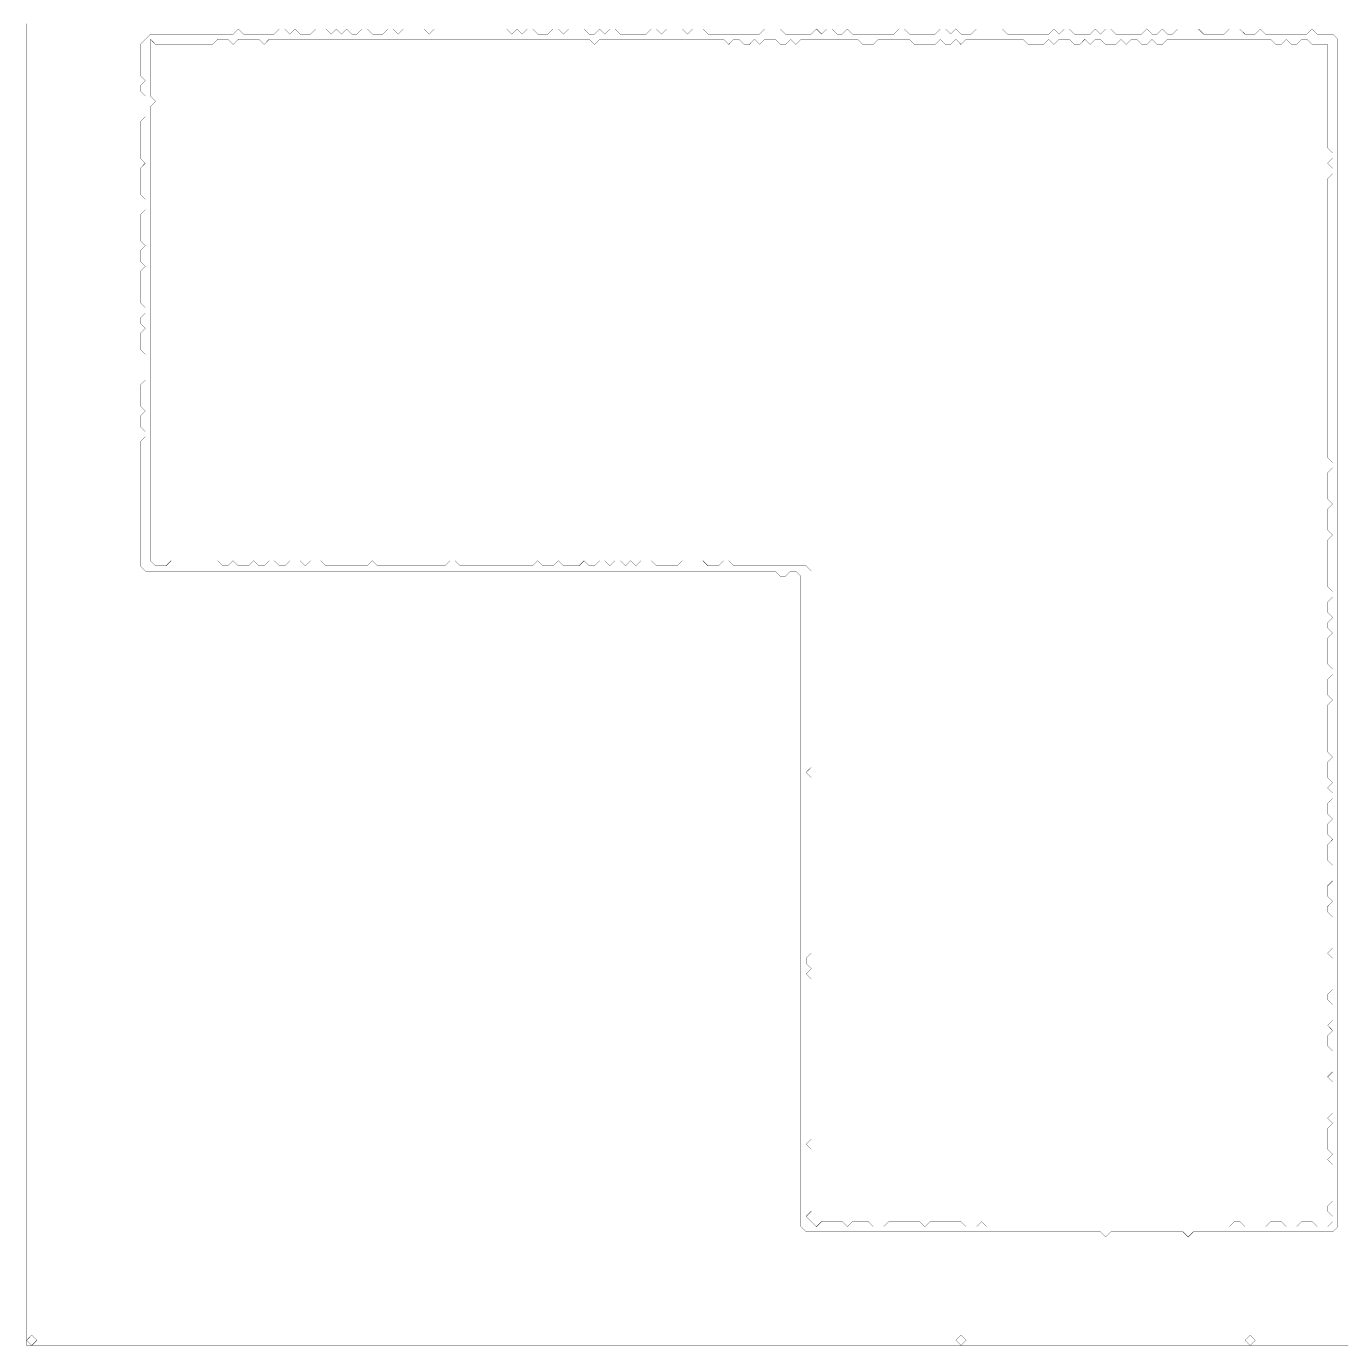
# Model space of a CAD drawing. Header units: metres. Extents: x 0 to 5221, y -5221 to 0.
# Drawn here: x 0 to 2610, y -5221 to -2610 of the extents above; entities that cross this region are included whole.
import ezdxf

# ---------------------------------------------------------------- set-up
doc = ezdxf.new("R2010")
doc.units = ezdxf.units.M
doc.layers.add('conductor', color=1, linetype='Continuous')
doc.layers.add('substrate', color=5, linetype='Continuous')

msp = doc.modelspace()

# ---------------------------------------------------------------- linework, layer by layer
at = {"layer": 'conductor', "const_width": 0.5}
msp.add_lwpolyline([(245.2, -2635.9), (245.2, -2646.2), (245.2, -2656.4), (245.2, -2666.6), (245.2, -2676.8), (245.2, -2687), (245.2, -2697.2), (245.2, -2707.5), (245.2, -2717.7), (245.2, -2727.9), (245.2, -2738.1), (245.2, -2748.3), (255.4, -2758.5), (245.2, -2768.8), (245.2, -2779), (245.2, -2789.2), (245.2, -2799.4), (245.2, -2809.6), (245.2, -2819.8), (245.2, -2830.1), (245.2, -2840.3), (245.2, -2850.5), (245.2, -2860.7), (245.2, -2870.9), (245.2, -2881.1), (245.2, -2891.4), (245.2, -2901.6), (245.2, -2911.8), (245.2, -2922), (245.2, -2932.2), (245.2, -2942.4), (245.2, -2952.7), (245.2, -2962.9), (245.2, -2973.1), (245.2, -2983.3), (245.2, -2993.5), (245.2, -3003.7), (245.2, -3014), (245.2, -3024.2), (245.2, -3034.4), (245.2, -3044.6), (245.2, -3054.8), (245.2, -3065), (245.2, -3075.3), (245.2, -3085.5), (245.2, -3095.7), (245.2, -3105.9), (245.2, -3116.1), (245.2, -3126.3), (245.2, -3136.6), (245.2, -3146.8), (245.2, -3157), (245.2, -3167.2), (245.2, -3177.4), (245.2, -3187.6), (245.2, -3197.9), (245.2, -3208.1), (245.2, -3218.3), (245.2, -3228.5), (245.2, -3238.7), (245.2, -3248.9), (245.2, -3259.2), (245.2, -3269.4), (245.2, -3279.6), (245.2, -3289.8), (245.2, -3300), (245.2, -3310.2), (245.2, -3320.5), (245.2, -3330.7), (245.2, -3340.9), (245.2, -3351.1), (245.2, -3361.3), (245.2, -3371.5), (245.2, -3381.8), (245.2, -3392), (245.2, -3402.2), (245.2, -3412.4), (245.2, -3422.6), (245.2, -3432.8), (245.2, -3443.1), (245.2, -3453.3), (245.2, -3463.5), (245.2, -3473.7), (245.2, -3483.9), (245.2, -3494.1), (245.2, -3504.4), (245.2, -3514.6), (245.2, -3524.8), (245.2, -3535), (245.2, -3545.2), (245.2, -3555.4), (245.2, -3565.7), (245.2, -3575.9), (245.2, -3586.1), (245.2, -3596.3), (245.2, -3606.5), (245.2, -3616.7), (245.2, -3627), (245.2, -3637.2), (245.2, -3647.4), (245.2, -3657.6), (245.2, -3667.8), (255.4, -3678), (265.6, -3678), (275.9, -3678), (286.1, -3667.8), (296.3, -3667.8), (306.5, -3667.8), (316.7, -3667.8), (326.9, -3667.8), (337.2, -3667.8), (347.4, -3667.8), (357.6, -3667.8), (367.8, -3667.8), (378, -3667.8), (388.2, -3678), (398.5, -3678), (408.7, -3667.8), (418.9, -3678), (429.1, -3678), (439.3, -3678), (449.5, -3667.8), (459.8, -3678), (470, -3678), (480.2, -3667.8), (490.4, -3667.8), (500.6, -3678), (510.8, -3678), (521.1, -3667.8), (531.3, -3667.8), (541.5, -3667.8), (551.7, -3678), (561.9, -3667.8), (572.1, -3667.8), (582.4, -3667.8), (592.6, -3678), (602.8, -3678), (613, -3678), (623.2, -3678), (633.4, -3678), (643.7, -3678), (653.9, -3678), (664.1, -3678), (674.3, -3678), (684.5, -3667.8), (694.7, -3678), (705, -3678), (715.2, -3678), (725.4, -3678), (735.6, -3678), (745.8, -3678), (756, -3678), (766.3, -3678), (776.5, -3678), (786.7, -3678), (796.9, -3678), (807.1, -3678), (817.3, -3678), (827.6, -3678), (837.8, -3667.8), (848, -3667.8), (858.2, -3678), (868.4, -3678), (878.6, -3678), (888.9, -3678), (899.1, -3678), (909.3, -3678), (919.5, -3678), (929.7, -3678), (939.9, -3678), (950.2, -3678), (960.4, -3678), (970.6, -3678), (980.8, -3678), (991, -3678), (1001.2, -3678), (1011.5, -3667.8), (1021.7, -3678), (1031.9, -3678), (1042.1, -3678), (1052.3, -3667.8), (1062.5, -3678), (1072.8, -3678), (1083, -3678), (1093.2, -3678), (1103.4, -3667.8), (1113.6, -3678), (1123.8, -3678), (1134.1, -3667.8), (1144.3, -3667.8), (1154.5, -3678), (1164.7, -3667.8), (1174.9, -3667.8), (1185.1, -3678), (1195.4, -3667.8), (1205.6, -3678), (1215.8, -3667.8), (1226, -3667.8), (1236.2, -3667.8), (1246.4, -3678), (1256.7, -3678), (1266.9, -3678), (1277.1, -3678), (1287.3, -3678), (1297.5, -3667.8), (1307.8, -3667.8), (1318, -3667.8), (1328.2, -3667.8), (1338.4, -3667.8), (1348.6, -3678), (1358.8, -3678), (1369.1, -3678), (1379.3, -3667.8), (1389.5, -3667.8), (1399.7, -3678), (1409.9, -3678), (1420.1, -3678), (1430.4, -3678), (1440.6, -3678), (1450.8, -3678), (1461, -3678), (1471.2, -3678), (1481.4, -3678), (1491.7, -3678), (1501.9, -3678), (1512.1, -3678), (1522.3, -3678), (1532.5, -3678), (1542.7, -3678), (1553, -3688.3), (1553, -3698.5), (1553, -3708.7), (1553, -3718.9), (1553, -3729.1), (1553, -3739.3), (1553, -3749.6), (1553, -3759.8), (1553, -3770), (1553, -3780.2), (1553, -3790.4), (1553, -3800.6), (1553, -3810.9), (1553, -3821.1), (1553, -3831.3), (1553, -3841.5), (1553, -3851.7), (1553, -3861.9), (1553, -3872.2), (1553, -3882.4), (1553, -3892.6), (1553, -3902.8), (1553, -3913), (1553, -3923.2), (1553, -3933.5), (1553, -3943.7), (1553, -3953.9), (1553, -3964.1), (1553, -3974.3), (1553, -3984.6), (1553, -3994.8), (1553, -4005), (1553, -4015.2), (1553, -4025.4), (1553, -4035.6), (1553, -4045.9), (1553, -4056.1), (1553, -4066.3), (1553, -4076.5), (1542.7, -4086.7), (1553, -4096.9), (1553, -4107.2), (1553, -4117.4), (1553, -4127.6), (1553, -4137.8), (1553, -4148), (1553, -4158.2), (1553, -4168.5), (1553, -4178.7), (1553, -4188.9), (1553, -4199.1), (1553, -4209.3), (1553, -4219.5), (1553, -4229.8), (1553, -4240), (1553, -4250.2), (1553, -4260.4), (1553, -4270.6), (1553, -4280.8), (1553, -4291.1), (1553, -4301.3), (1553, -4311.5), (1553, -4321.7), (1553, -4331.9), (1553, -4342.1), (1553, -4352.4), (1553, -4362.6), (1553, -4372.8), (1553, -4383), (1553, -4393.2), (1553, -4403.4), (1553, -4413.7), (1553, -4423.9), (1553, -4434.1), (1553, -4444.3), (1542.7, -4454.5), (1542.7, -4464.7), (1553, -4475), (1542.7, -4485.2), (1553, -4495.4), (1553, -4505.6), (1553, -4515.8), (1553, -4526), (1553, -4536.3), (1553, -4546.5), (1553, -4556.7), (1553, -4566.9), (1553, -4577.1), (1553, -4587.3), (1553, -4597.6), (1553, -4607.8), (1553, -4618), (1553, -4628.2), (1553, -4638.4), (1553, -4648.6), (1553, -4658.9), (1553, -4669.1), (1553, -4679.3), (1553, -4689.5), (1553, -4699.7), (1553, -4709.9), (1553, -4720.2), (1553, -4730.4), (1553, -4740.6), (1553, -4750.8), (1553, -4761), (1553, -4771.2), (1553, -4781.5), (1553, -4791.7), (1553, -4801.9), (1553, -4812.1), (1542.7, -4822.3), (1553, -4832.5), (1553, -4842.8), (1553, -4853), (1553, -4863.2), (1553, -4873.4), (1553, -4883.6), (1553, -4893.8), (1553, -4904.1), (1553, -4914.3), (1553, -4924.5), (1553, -4934.7), (1553, -4944.9), (1553, -4955.1), (1542.7, -4965.4), (1553, -4975.6), (1563.2, -4985.8), (1573.4, -4975.6), (1583.6, -4975.6), (1593.8, -4975.6), (1604, -4975.6), (1614.3, -4975.6), (1624.5, -4985.8), (1634.7, -4975.6), (1644.9, -4975.6), (1655.1, -4975.6), (1665.3, -4975.6), (1675.6, -4985.8), (1685.8, -4985.8), (1696, -4985.8), (1706.2, -4975.6), (1716.4, -4975.6), (1726.6, -4975.6), (1736.9, -4975.6), (1747.1, -4975.6), (1757.3, -4975.6), (1767.5, -4975.6), (1777.7, -4985.8), (1787.9, -4975.6), (1798.2, -4975.6), (1808.4, -4975.6), (1818.6, -4975.6), (1828.8, -4975.6), (1839, -4975.6), (1849.2, -4975.6), (1859.5, -4985.8), (1869.7, -4985.8), (1879.9, -4985.8), (1890.1, -4975.6), (1900.3, -4985.8), (1910.5, -4985.8), (1920.8, -4985.8), (1931, -4985.8), (1941.2, -4985.8), (1951.4, -4985.8), (1961.6, -4985.8), (1971.8, -4985.8), (1982.1, -4985.8), (1992.3, -4985.8), (2002.5, -4985.8), (2012.7, -4985.8), (2022.9, -4985.8), (2033.1, -4985.8), (2043.4, -4985.8), (2053.6, -4985.8), (2063.8, -4985.8), (2074, -4985.8), (2084.2, -4985.8), (2094.4, -4985.8), (2104.7, -4985.8), (2114.9, -4985.8), (2125.1, -4985.8), (2135.3, -4985.8), (2145.5, -4985.8), (2155.7, -4985.8), (2166, -4985.8), (2176.2, -4985.8), (2186.4, -4985.8), (2196.6, -4985.8), (2206.8, -4985.8), (2217, -4985.8), (2227.3, -4985.8), (2237.5, -4985.8), (2247.7, -4985.8), (2257.9, -4985.8), (2268.1, -4985.8), (2278.3, -4985.8), (2288.6, -4985.8), (2298.8, -4985.8), (2309, -4985.8), (2319.2, -4985.8), (2329.4, -4985.8), (2339.6, -4985.8), (2349.9, -4985.8), (2360.1, -4985.8), (2370.3, -4985.8), (2380.5, -4985.8), (2390.7, -4975.6), (2400.9, -4975.6), (2411.2, -4985.8), (2421.4, -4985.8), (2431.6, -4985.8), (2441.8, -4985.8), (2452, -4985.8), (2462.2, -4975.6), (2472.5, -4975.6), (2482.7, -4975.6), (2492.9, -4985.8), (2503.1, -4985.8), (2513.3, -4985.8), (2523.5, -4975.6), (2533.8, -4975.6), (2544, -4975.6), (2554.2, -4985.8), (2564.4, -4985.8), (2574.6, -4985.8), (2584.8, -4975.6), (2584.8, -4965.4), (2574.6, -4955.1), (2574.6, -4944.9), (2584.8, -4934.7), (2584.8, -4924.5), (2584.8, -4914.3), (2584.8, -4904.1), (2584.8, -4893.8), (2584.8, -4883.6), (2584.8, -4873.4), (2584.8, -4863.2), (2574.6, -4853), (2584.8, -4842.8), (2574.6, -4832.5), (2574.6, -4822.3), (2574.6, -4812.1), (2574.6, -4801.9), (2574.6, -4791.7), (2584.8, -4781.5), (2574.6, -4771.2), (2584.8, -4761), (2584.8, -4750.8), (2584.8, -4740.6), (2584.8, -4730.4), (2584.8, -4720.2), (2584.8, -4709.9), (2584.8, -4699.7), (2574.6, -4689.5), (2584.8, -4679.3), (2584.8, -4669.1), (2584.8, -4658.9), (2584.8, -4648.6), (2584.8, -4638.4), (2574.6, -4628.2), (2574.6, -4618), (2574.6, -4607.8), (2584.8, -4597.6), (2574.6, -4587.3), (2584.8, -4577.1), (2584.8, -4566.9), (2584.8, -4556.7), (2584.8, -4546.5), (2574.6, -4536.3), (2574.6, -4526), (2584.8, -4515.8), (2584.8, -4505.6), (2584.8, -4495.4), (2584.8, -4485.2), (2584.8, -4475), (2584.8, -4464.7), (2584.8, -4454.5), (2574.6, -4444.3), (2584.8, -4434.1), (2584.8, -4423.9), (2584.8, -4413.7), (2584.8, -4403.4), (2584.8, -4393.2), (2584.8, -4383), (2584.8, -4372.8), (2574.6, -4362.6), (2574.6, -4352.4), (2584.8, -4342.1), (2574.6, -4331.9), (2574.6, -4321.7), (2574.6, -4311.5), (2584.8, -4301.3), (2584.8, -4291.1), (2584.8, -4280.8), (2584.8, -4270.6), (2574.6, -4260.4), (2574.6, -4250.2), (2574.6, -4240), (2574.6, -4229.8), (2584.8, -4219.5), (2574.6, -4209.3), (2574.6, -4199.1), (2574.6, -4188.9), (2584.8, -4178.7), (2574.6, -4168.5), (2574.6, -4158.2), (2574.6, -4148), (2584.8, -4137.8), (2584.8, -4127.6), (2574.6, -4117.4), (2584.8, -4107.2), (2574.6, -4096.9), (2574.6, -4086.7), (2574.6, -4076.5), (2574.6, -4066.3), (2584.8, -4056.1), (2574.6, -4045.9), (2574.6, -4035.6), (2574.6, -4025.4), (2574.6, -4015.2), (2574.6, -4005), (2574.6, -3994.8), (2574.6, -3984.6), (2574.6, -3974.3), (2574.6, -3964.1), (2574.6, -3953.9), (2584.8, -3943.7), (2574.6, -3933.5), (2574.6, -3923.2), (2574.6, -3913), (2574.6, -3902.8), (2584.8, -3892.6), (2584.8, -3882.4), (2574.6, -3872.2), (2574.6, -3861.9), (2574.6, -3851.7), (2574.6, -3841.5), (2574.6, -3831.3), (2574.6, -3821.1), (2584.8, -3810.9), (2574.6, -3800.6), (2574.6, -3790.4), (2584.8, -3780.2), (2574.6, -3770), (2574.6, -3759.8), (2574.6, -3749.6), (2584.8, -3739.3), (2584.8, -3729.1), (2574.6, -3718.9), (2574.6, -3708.7), (2574.6, -3698.5), (2574.6, -3688.3), (2574.6, -3678), (2574.6, -3667.8), (2574.6, -3657.6), (2574.6, -3647.4), (2574.6, -3637.2), (2574.6, -3627), (2584.8, -3616.7), (2574.6, -3606.5), (2574.6, -3596.3), (2574.6, -3586.1), (2574.6, -3575.9), (2574.6, -3565.7), (2584.8, -3555.4), (2574.6, -3545.2), (2574.6, -3535), (2574.6, -3524.8), (2574.6, -3514.6), (2574.6, -3504.4), (2574.6, -3494.1), (2584.8, -3483.9), (2584.8, -3473.7), (2574.6, -3463.5), (2574.6, -3453.3), (2574.6, -3443.1), (2574.6, -3432.8), (2574.6, -3422.6), (2574.6, -3412.4), (2574.6, -3402.2), (2574.6, -3392), (2574.6, -3381.8), (2574.6, -3371.5), (2574.6, -3361.3), (2574.6, -3351.1), (2574.6, -3340.9), (2574.6, -3330.7), (2574.6, -3320.5), (2574.6, -3310.2), (2574.6, -3300), (2574.6, -3289.8), (2574.6, -3279.6), (2574.6, -3269.4), (2574.6, -3259.2), (2574.6, -3248.9), (2574.6, -3238.7), (2574.6, -3228.5), (2574.6, -3218.3), (2574.6, -3208.1), (2574.6, -3197.9), (2574.6, -3187.6), (2574.6, -3177.4), (2574.6, -3167.2), (2574.6, -3157), (2574.6, -3146.8), (2574.6, -3136.6), (2574.6, -3126.3), (2574.6, -3116.1), (2574.6, -3105.9), (2574.6, -3095.7), (2574.6, -3085.5), (2574.6, -3075.3), (2574.6, -3065), (2574.6, -3054.8), (2574.6, -3044.6), (2574.6, -3034.4), (2574.6, -3024.2), (2574.6, -3014), (2574.6, -3003.7), (2574.6, -2993.5), (2574.6, -2983.3), (2574.6, -2973.1), (2574.6, -2962.9), (2574.6, -2952.7), (2574.6, -2942.4), (2574.6, -2932.2), (2574.6, -2922), (2574.6, -2911.8), (2584.8, -2901.6), (2584.8, -2891.4), (2574.6, -2881.1), (2584.8, -2870.9), (2584.8, -2860.7), (2574.6, -2850.5), (2574.6, -2840.3), (2574.6, -2830.1), (2574.6, -2819.8), (2574.6, -2809.6), (2574.6, -2799.4), (2574.6, -2789.2), (2574.6, -2779), (2574.6, -2768.8), (2574.6, -2758.5), (2574.6, -2748.3), (2574.6, -2738.1), (2574.6, -2727.9), (2574.6, -2717.7), (2574.6, -2707.5), (2574.6, -2697.2), (2574.6, -2687), (2574.6, -2676.8), (2574.6, -2666.6), (2574.6, -2656.4), (2574.6, -2646.2), (2564.4, -2646.2), (2554.2, -2646.2), (2544, -2646.2), (2533.8, -2635.9), (2523.5, -2635.9), (2513.3, -2646.2), (2503.1, -2646.2), (2492.9, -2635.9), (2482.7, -2646.2), (2472.5, -2646.2), (2462.2, -2635.9), (2452, -2635.9), (2441.8, -2635.9), (2431.6, -2635.9), (2421.4, -2635.9), (2411.2, -2635.9), (2400.9, -2635.9), (2390.7, -2635.9), (2380.5, -2635.9), (2370.3, -2635.9), (2360.1, -2635.9), (2349.9, -2635.9), (2339.6, -2635.9), (2329.4, -2635.9), (2319.2, -2635.9), (2309, -2635.9), (2298.8, -2635.9), (2288.6, -2635.9), (2278.3, -2635.9), (2268.1, -2635.9), (2257.9, -2635.9), (2247.7, -2646.2), (2237.5, -2646.2), (2227.3, -2635.9), (2217, -2646.2), (2206.8, -2646.2), (2196.6, -2635.9), (2186.4, -2635.9), (2176.2, -2646.2), (2166, -2635.9), (2155.7, -2646.2), (2145.5, -2646.2), (2135.3, -2646.2), (2125.1, -2635.9), (2114.9, -2635.9), (2104.7, -2646.2), (2094.4, -2635.9), (2084.2, -2646.2), (2074, -2646.2), (2063.8, -2635.9), (2053.6, -2635.9), (2043.4, -2635.9), (2033.1, -2646.2), (2022.9, -2635.9), (2012.7, -2646.2), (2002.5, -2646.2), (1992.3, -2646.2), (1982.1, -2646.2), (1971.8, -2635.9), (1961.6, -2635.9), (1951.4, -2635.9), (1941.2, -2635.9), (1931, -2635.9), (1920.8, -2635.9), (1910.5, -2635.9), (1900.3, -2635.9), (1890.1, -2635.9), (1879.9, -2635.9), (1869.7, -2635.9), (1859.5, -2635.9), (1849.2, -2646.2), (1839, -2635.9), (1828.8, -2646.2), (1818.6, -2646.2), (1808.4, -2635.9), (1798.2, -2646.2), (1787.9, -2646.2), (1777.7, -2646.2), (1767.5, -2646.2), (1757.3, -2646.2), (1747.1, -2635.9), (1736.9, -2635.9), (1726.6, -2635.9), (1716.4, -2635.9), (1706.2, -2635.9), (1696, -2635.9), (1685.8, -2635.9), (1675.6, -2646.2), (1665.3, -2646.2), (1655.1, -2646.2), (1644.9, -2635.9), (1634.7, -2635.9), (1624.5, -2635.9), (1614.3, -2635.9), (1604, -2635.9), (1593.8, -2635.9), (1583.6, -2635.9), (1573.4, -2635.9), (1563.2, -2635.9), (1553, -2635.9), (1542.7, -2635.9), (1532.5, -2635.9), (1522.3, -2646.2), (1512.1, -2635.9), (1501.9, -2646.2), (1491.7, -2646.2), (1481.4, -2635.9), (1471.2, -2635.9), (1461, -2635.9), (1450.8, -2646.2), (1440.6, -2635.9), (1430.4, -2646.2), (1420.1, -2646.2), (1409.9, -2635.9), (1399.7, -2635.9), (1389.5, -2646.2), (1379.3, -2635.9), (1369.1, -2635.9), (1358.8, -2635.9), (1348.6, -2635.9), (1338.4, -2635.9), (1328.2, -2635.9), (1318, -2635.9), (1307.8, -2635.9), (1297.5, -2635.9), (1287.3, -2635.9), (1277.1, -2635.9), (1266.9, -2635.9), (1256.7, -2635.9), (1246.4, -2635.9), (1236.2, -2635.9), (1226, -2635.9), (1215.8, -2635.9), (1205.6, -2635.9), (1195.4, -2635.9), (1185.1, -2635.9), (1174.9, -2635.9), (1164.7, -2635.9), (1154.5, -2635.9), (1144.3, -2635.9), (1134.1, -2635.9), (1123.8, -2646.2), (1113.6, -2635.9), (1103.4, -2635.9), (1093.2, -2635.9), (1083, -2635.9), (1072.8, -2635.9), (1062.5, -2635.9), (1052.3, -2635.9), (1042.1, -2635.9), (1031.9, -2635.9), (1021.7, -2635.9), (1011.5, -2635.9), (1001.2, -2635.9), (991, -2635.9), (980.8, -2635.9), (970.6, -2635.9), (960.4, -2635.9), (950.2, -2635.9), (939.9, -2635.9), (929.7, -2635.9), (919.5, -2635.9), (909.3, -2635.9), (899.1, -2635.9), (888.9, -2635.9), (878.6, -2635.9), (868.4, -2635.9), (858.2, -2635.9), (848, -2635.9), (837.8, -2635.9), (827.6, -2635.9), (817.3, -2635.9), (807.1, -2635.9), (796.9, -2635.9), (786.7, -2635.9), (776.5, -2635.9), (766.3, -2635.9), (756, -2635.9), (745.8, -2635.9), (735.6, -2635.9), (725.4, -2635.9), (715.2, -2635.9), (705, -2635.9), (694.7, -2635.9), (684.5, -2635.9), (674.3, -2635.9), (664.1, -2635.9), (653.9, -2635.9), (643.7, -2635.9), (633.4, -2635.9), (623.2, -2635.9), (613, -2635.9), (602.8, -2635.9), (592.6, -2635.9), (582.4, -2635.9), (572.1, -2635.9), (561.9, -2635.9), (551.7, -2635.9), (541.5, -2635.9), (531.3, -2635.9), (521.1, -2635.9), (510.8, -2635.9), (500.6, -2635.9), (490.4, -2635.9), (480.2, -2635.9), (470, -2646.2), (459.8, -2635.9), (449.5, -2635.9), (439.3, -2635.9), (429.1, -2635.9), (418.9, -2635.9), (408.7, -2646.2), (398.5, -2635.9), (388.2, -2635.9), (378, -2635.9), (367.8, -2646.2), (357.6, -2646.2), (347.4, -2646.2), (337.2, -2646.2), (326.9, -2646.2), (316.7, -2646.2), (306.5, -2646.2), (296.3, -2646.2), (286.1, -2646.2), (275.9, -2646.2), (265.6, -2646.2), (255.4, -2646.2)], close=True, dxfattribs=at)
at = {"layer": 'substrate', "const_width": 0.5}
msp.add_lwpolyline([(0, -2605.3), (0, -2615.5), (0, -2625.7), (0, -2635.9), (0, -2646.2), (0, -2656.4), (0, -2666.6), (0, -2676.8), (0, -2687), (0, -2697.2), (0, -2707.5), (0, -2717.7), (0, -2727.9), (0, -2738.1), (0, -2748.3), (0, -2758.5), (0, -2768.8), (0, -2779), (0, -2789.2), (0, -2799.4), (0, -2809.6), (0, -2819.8), (0, -2830.1), (0, -2840.3), (0, -2850.5), (0, -2860.7), (0, -2870.9), (0, -2881.1), (0, -2891.4), (0, -2901.6), (0, -2911.8), (0, -2922), (0, -2932.2), (0, -2942.4), (0, -2952.7), (0, -2962.9), (0, -2973.1), (0, -2983.3), (0, -2993.5), (0, -3003.7), (0, -3014), (0, -3024.2), (0, -3034.4), (0, -3044.6), (0, -3054.8), (0, -3065), (0, -3075.3), (0, -3085.5), (0, -3095.7), (0, -3105.9), (0, -3116.1), (0, -3126.3), (0, -3136.6), (0, -3146.8), (0, -3157), (0, -3167.2), (0, -3177.4), (0, -3187.6), (0, -3197.9), (0, -3208.1), (0, -3218.3), (0, -3228.5), (0, -3238.7), (0, -3248.9), (0, -3259.2), (0, -3269.4), (0, -3279.6), (0, -3289.8), (0, -3300), (0, -3310.2), (0, -3320.5), (0, -3330.7), (0, -3340.9), (0, -3351.1), (0, -3361.3), (0, -3371.5), (0, -3381.8), (0, -3392), (0, -3402.2), (0, -3412.4), (0, -3422.6), (0, -3432.8), (0, -3443.1), (0, -3453.3), (0, -3463.5), (0, -3473.7), (0, -3483.9), (0, -3494.1), (0, -3504.4), (0, -3514.6), (0, -3524.8), (0, -3535), (0, -3545.2), (0, -3555.4), (0, -3565.7), (0, -3575.9), (0, -3586.1), (0, -3596.3), (0, -3606.5), (0, -3616.7), (0, -3627), (0, -3637.2), (0, -3647.4), (0, -3657.6), (0, -3667.8), (0, -3678), (0, -3688.3), (0, -3698.5), (0, -3708.7), (0, -3718.9), (0, -3729.1), (0, -3739.3), (0, -3749.6), (0, -3759.8), (0, -3770), (0, -3780.2), (0, -3790.4), (0, -3800.6), (0, -3810.9), (0, -3821.1), (0, -3831.3), (0, -3841.5), (0, -3851.7), (0, -3861.9), (0, -3872.2), (0, -3882.4), (0, -3892.6), (0, -3902.8), (0, -3913), (0, -3923.2), (0, -3933.5), (0, -3943.7), (0, -3953.9), (0, -3964.1), (0, -3974.3), (0, -3984.6), (0, -3994.8), (0, -4005), (0, -4015.2), (0, -4025.4), (0, -4035.6), (0, -4045.9), (0, -4056.1), (0, -4066.3), (0, -4076.5), (0, -4086.7), (0, -4096.9), (0, -4107.2), (0, -4117.4), (0, -4127.6), (0, -4137.8), (0, -4148), (0, -4158.2), (0, -4168.5), (0, -4178.7), (0, -4188.9), (0, -4199.1), (0, -4209.3), (0, -4219.5), (0, -4229.8), (0, -4240), (0, -4250.2), (0, -4260.4), (0, -4270.6), (0, -4280.8), (0, -4291.1), (0, -4301.3), (0, -4311.5), (0, -4321.7), (0, -4331.9), (0, -4342.1), (0, -4352.4), (0, -4362.6), (0, -4372.8), (0, -4383), (0, -4393.2), (0, -4403.4), (0, -4413.7), (0, -4423.9), (0, -4434.1), (0, -4444.3), (0, -4454.5), (0, -4464.7), (0, -4475), (0, -4485.2), (0, -4495.4), (0, -4505.6), (0, -4515.8), (0, -4526), (0, -4536.3), (0, -4546.5), (0, -4556.7), (0, -4566.9), (0, -4577.1), (0, -4587.3), (0, -4597.6), (0, -4607.8), (0, -4618), (0, -4628.2), (0, -4638.4), (0, -4648.6), (0, -4658.9), (0, -4669.1), (0, -4679.3), (0, -4689.5), (0, -4699.7), (0, -4709.9), (0, -4720.2), (0, -4730.4), (0, -4740.6), (0, -4750.8), (0, -4761), (0, -4771.2), (0, -4781.5), (0, -4791.7), (0, -4801.9), (0, -4812.1), (0, -4822.3), (0, -4832.5), (0, -4842.8), (0, -4853), (0, -4863.2), (0, -4873.4), (0, -4883.6), (0, -4893.8), (0, -4904.1), (0, -4914.3), (0, -4924.5), (0, -4934.7), (0, -4944.9), (0, -4955.1), (0, -4965.4), (0, -4975.6), (0, -4985.8), (0, -4996), (0, -5006.2), (0, -5016.4), (0, -5026.7), (0, -5036.9), (0, -5047.1), (0, -5057.3), (0, -5067.5), (0, -5077.7), (0, -5088), (0, -5098.2), (0, -5108.4), (0, -5118.6), (0, -5128.8), (0, -5139), (0, -5149.3), (0, -5159.5), (0, -5169.7), (0, -5179.9), (0, -5190.1), (0, -5200.3), (0, -5210.6), (0, -5220.8), (10.2, -5220.8), (20.4, -5220.8), (30.7, -5220.8), (40.9, -5220.8), (51.1, -5220.8), (61.3, -5220.8), (71.5, -5220.8), (81.7, -5220.8), (92, -5220.8), (102.2, -5220.8), (112.4, -5220.8), (122.6, -5220.8), (132.8, -5220.8), (143, -5220.8), (153.3, -5220.8), (163.5, -5220.8), (173.7, -5220.8), (183.9, -5220.8), (194.1, -5220.8), (204.3, -5220.8), (214.6, -5220.8), (224.8, -5220.8), (235, -5220.8), (245.2, -5220.8), (255.4, -5220.8), (265.6, -5220.8), (275.9, -5220.8), (286.1, -5220.8), (296.3, -5220.8), (306.5, -5220.8), (316.7, -5220.8), (326.9, -5220.8), (337.2, -5220.8), (347.4, -5220.8), (357.6, -5220.8), (367.8, -5220.8), (378, -5220.8), (388.2, -5220.8), (398.5, -5220.8), (408.7, -5220.8), (418.9, -5220.8), (429.1, -5220.8), (439.3, -5220.8), (449.5, -5220.8), (459.8, -5220.8), (470, -5220.8), (480.2, -5220.8), (490.4, -5220.8), (500.6, -5220.8), (510.8, -5220.8), (521.1, -5220.8), (531.3, -5220.8), (541.5, -5220.8), (551.7, -5220.8), (561.9, -5220.8), (572.1, -5220.8), (582.4, -5220.8), (592.6, -5220.8), (602.8, -5220.8), (613, -5220.8), (623.2, -5220.8), (633.4, -5220.8), (643.7, -5220.8), (653.9, -5220.8), (664.1, -5220.8), (674.3, -5220.8), (684.5, -5220.8), (694.7, -5220.8), (705, -5220.8), (715.2, -5220.8), (725.4, -5220.8), (735.6, -5220.8), (745.8, -5220.8), (756, -5220.8), (766.3, -5220.8), (776.5, -5220.8), (786.7, -5220.8), (796.9, -5220.8), (807.1, -5220.8), (817.3, -5220.8), (827.6, -5220.8), (837.8, -5220.8), (848, -5220.8), (858.2, -5220.8), (868.4, -5220.8), (878.6, -5220.8), (888.9, -5220.8), (899.1, -5220.8), (909.3, -5220.8), (919.5, -5220.8), (929.7, -5220.8), (939.9, -5220.8), (950.2, -5220.8), (960.4, -5220.8), (970.6, -5220.8), (980.8, -5220.8), (991, -5220.8), (1001.2, -5220.8), (1011.5, -5220.8), (1021.7, -5220.8), (1031.9, -5220.8), (1042.1, -5220.8), (1052.3, -5220.8), (1062.5, -5220.8), (1072.8, -5220.8), (1083, -5220.8), (1093.2, -5220.8), (1103.4, -5220.8), (1113.6, -5220.8), (1123.8, -5220.8), (1134.1, -5220.8), (1144.3, -5220.8), (1154.5, -5220.8), (1164.7, -5220.8), (1174.9, -5220.8), (1185.1, -5220.8), (1195.4, -5220.8), (1205.6, -5220.8), (1215.8, -5220.8), (1226, -5220.8), (1236.2, -5220.8), (1246.4, -5220.8), (1256.7, -5220.8), (1266.9, -5220.8), (1277.1, -5220.8), (1287.3, -5220.8), (1297.5, -5220.8), (1307.8, -5220.8), (1318, -5220.8), (1328.2, -5220.8), (1338.4, -5220.8), (1348.6, -5220.8), (1358.8, -5220.8), (1369.1, -5220.8), (1379.3, -5220.8), (1389.5, -5220.8), (1399.7, -5220.8), (1409.9, -5220.8), (1420.1, -5220.8), (1430.4, -5220.8), (1440.6, -5220.8), (1450.8, -5220.8), (1461, -5220.8), (1471.2, -5220.8), (1481.4, -5220.8), (1491.7, -5220.8), (1501.9, -5220.8), (1512.1, -5220.8), (1522.3, -5220.8), (1532.5, -5220.8), (1542.7, -5220.8), (1553, -5220.8), (1563.2, -5220.8), (1573.4, -5220.8), (1583.6, -5220.8), (1593.8, -5220.8), (1604, -5220.8), (1614.3, -5220.8), (1624.5, -5220.8), (1634.7, -5220.8), (1644.9, -5220.8), (1655.1, -5220.8), (1665.3, -5220.8), (1675.6, -5220.8), (1685.8, -5220.8), (1696, -5220.8), (1706.2, -5220.8), (1716.4, -5220.8), (1726.6, -5220.8), (1736.9, -5220.8), (1747.1, -5220.8), (1757.3, -5220.8), (1767.5, -5220.8), (1777.7, -5220.8), (1787.9, -5220.8), (1798.2, -5220.8), (1808.4, -5220.8), (1818.6, -5220.8), (1828.8, -5220.8), (1839, -5220.8), (1849.2, -5220.8), (1859.5, -5220.8), (1869.7, -5220.8), (1879.9, -5220.8), (1890.1, -5220.8), (1900.3, -5220.8), (1910.5, -5220.8), (1920.8, -5220.8), (1931, -5220.8), (1941.2, -5220.8), (1951.4, -5220.8), (1961.6, -5220.8), (1971.8, -5220.8), (1982.1, -5220.8), (1992.3, -5220.8), (2002.5, -5220.8), (2012.7, -5220.8), (2022.9, -5220.8), (2033.1, -5220.8), (2043.4, -5220.8), (2053.6, -5220.8), (2063.8, -5220.8), (2074, -5220.8), (2084.2, -5220.8), (2094.4, -5220.8), (2104.7, -5220.8), (2114.9, -5220.8), (2125.1, -5220.8), (2135.3, -5220.8), (2145.5, -5220.8), (2155.7, -5220.8), (2166, -5220.8), (2176.2, -5220.8), (2186.4, -5220.8), (2196.6, -5220.8), (2206.8, -5220.8), (2217, -5220.8), (2227.3, -5220.8), (2237.5, -5220.8), (2247.7, -5220.8), (2257.9, -5220.8), (2268.1, -5220.8), (2278.3, -5220.8), (2288.6, -5220.8), (2298.8, -5220.8), (2309, -5220.8), (2319.2, -5220.8), (2329.4, -5220.8), (2339.6, -5220.8), (2349.9, -5220.8), (2360.1, -5220.8), (2370.3, -5220.8), (2380.5, -5220.8), (2390.7, -5220.8), (2400.9, -5220.8), (2411.2, -5220.8), (2421.4, -5220.8), (2431.6, -5220.8), (2441.8, -5220.8), (2452, -5220.8), (2462.2, -5220.8), (2472.5, -5220.8), (2482.7, -5220.8), (2492.9, -5220.8), (2503.1, -5220.8), (2513.3, -5220.8), (2523.5, -5220.8), (2533.8, -5220.8), (2544, -5220.8), (2554.2, -5220.8), (2564.4, -5220.8), (2574.6, -5220.8), (2584.8, -5220.8), (2595.1, -5220.8), (2605.3, -5220.8), (2615.5, -5220.8)], dxfattribs=at)
for points in [[(408.7, -2625.7), (418.9, -2615.5), (429.1, -2625.7), (439.3, -2625.7), (449.5, -2625.7), (459.8, -2625.7), (470, -2625.7), (480.2, -2625.7), (490.4, -2625.7), (500.6, -2615.5), (510.8, -2615.5), (521.1, -2625.7), (531.3, -2615.5), (541.5, -2625.7), (551.7, -2625.7), (561.9, -2625.7), (572.1, -2615.5), (582.4, -2615.5), (592.6, -2615.5), (602.8, -2625.7), (613, -2615.5), (623.2, -2625.7), (633.4, -2615.5), (643.7, -2625.7), (653.9, -2625.7), (664.1, -2615.5), (674.3, -2615.5), (684.5, -2625.7), (694.7, -2625.7), (705, -2625.7), (715.2, -2615.5), (725.4, -2615.5), (735.6, -2625.7), (745.8, -2615.5), (756, -2615.5), (766.3, -2615.5), (776.5, -2615.5), (786.7, -2615.5), (796.9, -2625.7), (807.1, -2615.5), (817.3, -2615.5), (827.6, -2615.5), (837.8, -2615.5), (848, -2615.5), (858.2, -2615.5), (868.4, -2615.5), (878.6, -2615.5), (888.9, -2615.5), (899.1, -2615.5), (909.3, -2615.5), (919.5, -2615.5), (929.7, -2615.5), (939.9, -2615.5), (950.2, -2615.5), (960.4, -2625.7), (970.6, -2615.5), (980.8, -2625.7), (991, -2615.5), (1001.2, -2615.5), (1011.5, -2625.7), (1021.7, -2625.7), (1031.9, -2625.7), (1042.1, -2615.5), (1052.3, -2615.5), (1062.5, -2625.7), (1072.8, -2615.5), (1083, -2615.5), (1093.2, -2615.5), (1103.4, -2615.5), (1113.6, -2625.7), (1123.8, -2625.7), (1134.1, -2615.5), (1144.3, -2625.7), (1154.5, -2615.5), (1164.7, -2615.5), (1174.9, -2625.7), (1185.1, -2625.7), (1195.4, -2625.7), (1205.6, -2625.7), (1215.8, -2625.7), (1226, -2625.7), (1236.2, -2615.5), (1246.4, -2615.5), (1256.7, -2625.7), (1266.9, -2615.5), (1277.1, -2615.5), (1287.3, -2615.5), (1297.5, -2615.5), (1307.8, -2625.7), (1318, -2615.5), (1328.2, -2615.5), (1338.4, -2615.5), (1348.6, -2625.7), (1358.8, -2625.7), (1369.1, -2625.7), (1379.3, -2625.7), (1389.5, -2625.7), (1399.7, -2625.7), (1409.9, -2625.7), (1420.1, -2625.7), (1430.4, -2625.7), (1440.6, -2625.7), (1450.8, -2625.7), (1461, -2615.5), (1471.2, -2615.5), (1481.4, -2615.5), (1491.7, -2615.5), (1501.9, -2625.7), (1512.1, -2625.7), (1522.3, -2625.7), (1532.5, -2625.7), (1542.7, -2625.7), (1553, -2625.7), (1563.2, -2615.5), (1573.4, -2625.7), (1583.6, -2615.5), (1593.8, -2615.5), (1604, -2625.7), (1614.3, -2625.7), (1624.5, -2615.5), (1634.7, -2625.7), (1644.9, -2625.7), (1655.1, -2625.7), (1665.3, -2625.7), (1675.6, -2625.7), (1685.8, -2625.7), (1696, -2625.7), (1706.2, -2625.7), (1716.4, -2625.7), (1726.6, -2615.5), (1736.9, -2615.5), (1747.1, -2625.7), (1757.3, -2625.7), (1767.5, -2625.7), (1777.7, -2625.7), (1787.9, -2625.7), (1798.2, -2625.7), (1808.4, -2615.5), (1818.6, -2615.5), (1828.8, -2625.7), (1839, -2615.5), (1849.2, -2625.7), (1859.5, -2625.7), (1869.7, -2625.7), (1879.9, -2615.5), (1890.1, -2615.5), (1900.3, -2615.5), (1910.5, -2615.5), (1920.8, -2615.5), (1931, -2615.5), (1941.2, -2625.7), (1951.4, -2625.7), (1961.6, -2625.7), (1971.8, -2625.7), (1982.1, -2625.7), (1992.3, -2625.7), (2002.5, -2625.7), (2012.7, -2625.7), (2022.9, -2625.7), (2033.1, -2615.5), (2043.4, -2625.7), (2053.6, -2615.5), (2063.8, -2615.5), (2074, -2625.7), (2084.2, -2625.7), (2094.4, -2625.7), (2104.7, -2625.7), (2114.9, -2615.5), (2125.1, -2625.7), (2135.3, -2615.5), (2145.5, -2615.5), (2155.7, -2625.7), (2166, -2625.7), (2176.2, -2625.7), (2186.4, -2625.7), (2196.6, -2625.7), (2206.8, -2625.7), (2217, -2615.5), (2227.3, -2625.7), (2237.5, -2625.7), (2247.7, -2615.5), (2257.9, -2625.7), (2268.1, -2625.7), (2278.3, -2615.5), (2288.6, -2615.5), (2298.8, -2615.5), (2309, -2615.5), (2319.2, -2615.5), (2329.4, -2625.7), (2339.6, -2625.7), (2349.9, -2625.7), (2360.1, -2625.7), (2370.3, -2625.7), (2380.5, -2615.5), (2390.7, -2615.5), (2400.9, -2615.5), (2411.2, -2625.7), (2421.4, -2625.7), (2431.6, -2625.7), (2441.8, -2615.5), (2452, -2625.7), (2462.2, -2625.7), (2472.5, -2625.7), (2482.7, -2625.7), (2492.9, -2625.7), (2503.1, -2625.7), (2513.3, -2625.7), (2523.5, -2625.7), (2533.8, -2625.7), (2544, -2615.5), (2554.2, -2625.7), (2564.4, -2625.7), (2574.6, -2625.7), (2584.8, -2625.7), (2595.1, -2635.9), (2595.1, -2646.2), (2595.1, -2656.4), (2595.1, -2666.6), (2595.1, -2676.8), (2595.1, -2687), (2595.1, -2697.2), (2595.1, -2707.5), (2595.1, -2717.7), (2595.1, -2727.9), (2595.1, -2738.1), (2595.1, -2748.3), (2595.1, -2758.5), (2595.1, -2768.8), (2595.1, -2779), (2595.1, -2789.2), (2595.1, -2799.4), (2595.1, -2809.6), (2595.1, -2819.8), (2595.1, -2830.1), (2595.1, -2840.3), (2595.1, -2850.5), (2595.1, -2860.7), (2595.1, -2870.9), (2595.1, -2881.1), (2595.1, -2891.4), (2595.1, -2901.6), (2595.1, -2911.8), (2595.1, -2922), (2595.1, -2932.2), (2595.1, -2942.4), (2595.1, -2952.7), (2595.1, -2962.9), (2595.1, -2973.1), (2595.1, -2983.3), (2595.1, -2993.5), (2595.1, -3003.7), (2595.1, -3014), (2595.1, -3024.2), (2595.1, -3034.4), (2595.1, -3044.6), (2595.1, -3054.8), (2595.1, -3065), (2595.1, -3075.3), (2595.1, -3085.5), (2595.1, -3095.7), (2595.1, -3105.9), (2595.1, -3116.1), (2595.1, -3126.3), (2595.1, -3136.6), (2595.1, -3146.8), (2595.1, -3157), (2595.1, -3167.2), (2595.1, -3177.4), (2595.1, -3187.6), (2595.1, -3197.9), (2595.1, -3208.1), (2595.1, -3218.3), (2595.1, -3228.5), (2595.1, -3238.7), (2595.1, -3248.9), (2595.1, -3259.2), (2595.1, -3269.4), (2595.1, -3279.6), (2595.1, -3289.8), (2595.1, -3300), (2595.1, -3310.2), (2595.1, -3320.5), (2595.1, -3330.7), (2595.1, -3340.9), (2595.1, -3351.1), (2595.1, -3361.3), (2595.1, -3371.5), (2595.1, -3381.8), (2595.1, -3392), (2595.1, -3402.2), (2595.1, -3412.4), (2595.1, -3422.6), (2595.1, -3432.8), (2595.1, -3443.1), (2595.1, -3453.3), (2595.1, -3463.5), (2595.1, -3473.7), (2595.1, -3483.9), (2595.1, -3494.1), (2595.1, -3504.4), (2595.1, -3514.6), (2595.1, -3524.8), (2595.1, -3535), (2595.1, -3545.2), (2595.1, -3555.4), (2595.1, -3565.7), (2595.1, -3575.9), (2595.1, -3586.1), (2595.1, -3596.3), (2595.1, -3606.5), (2595.1, -3616.7), (2595.1, -3627), (2595.1, -3637.2), (2595.1, -3647.4), (2595.1, -3657.6), (2595.1, -3667.8), (2595.1, -3678), (2595.1, -3688.3), (2595.1, -3698.5), (2595.1, -3708.7), (2595.1, -3718.9), (2595.1, -3729.1), (2595.1, -3739.3), (2595.1, -3749.6), (2595.1, -3759.8), (2595.1, -3770), (2595.1, -3780.2), (2595.1, -3790.4), (2595.1, -3800.6), (2595.1, -3810.9), (2595.1, -3821.1), (2595.1, -3831.3), (2595.1, -3841.5), (2595.1, -3851.7), (2595.1, -3861.9), (2595.1, -3872.2), (2595.1, -3882.4), (2595.1, -3892.6), (2595.1, -3902.8), (2595.1, -3913), (2595.1, -3923.2), (2595.1, -3933.5), (2595.1, -3943.7), (2595.1, -3953.9), (2595.1, -3964.1), (2595.1, -3974.3), (2595.1, -3984.6), (2595.1, -3994.8), (2595.1, -4005), (2595.1, -4015.2), (2595.1, -4025.4), (2595.1, -4035.6), (2595.1, -4045.9), (2595.1, -4056.1), (2595.1, -4066.3), (2595.1, -4076.5), (2595.1, -4086.7), (2595.1, -4096.9), (2595.1, -4107.2), (2595.1, -4117.4), (2595.1, -4127.6), (2595.1, -4137.8), (2595.1, -4148), (2595.1, -4158.2), (2595.1, -4168.5), (2595.1, -4178.7), (2595.1, -4188.9), (2595.1, -4199.1), (2595.1, -4209.3), (2595.1, -4219.5), (2595.1, -4229.8), (2595.1, -4240), (2595.1, -4250.2), (2595.1, -4260.4), (2595.1, -4270.6), (2595.1, -4280.8), (2595.1, -4291.1), (2595.1, -4301.3), (2595.1, -4311.5), (2595.1, -4321.7), (2595.1, -4331.9), (2595.1, -4342.1), (2595.1, -4352.4), (2595.1, -4362.6), (2595.1, -4372.8), (2595.1, -4383), (2595.1, -4393.2), (2595.1, -4403.4), (2595.1, -4413.7), (2595.1, -4423.9), (2595.1, -4434.1), (2595.1, -4444.3), (2595.1, -4454.5), (2595.1, -4464.7), (2595.1, -4475), (2595.1, -4485.2), (2595.1, -4495.4), (2595.1, -4505.6), (2595.1, -4515.8), (2595.1, -4526), (2595.1, -4536.3), (2595.1, -4546.5), (2595.1, -4556.7), (2595.1, -4566.9), (2595.1, -4577.1), (2595.1, -4587.3), (2595.1, -4597.6), (2595.1, -4607.8), (2595.1, -4618), (2595.1, -4628.2), (2595.1, -4638.4), (2595.1, -4648.6), (2595.1, -4658.9), (2595.1, -4669.1), (2595.1, -4679.3), (2595.1, -4689.5), (2595.1, -4699.7), (2595.1, -4709.9), (2595.1, -4720.2), (2595.1, -4730.4), (2595.1, -4740.6), (2595.1, -4750.8), (2595.1, -4761), (2595.1, -4771.2), (2595.1, -4781.5), (2595.1, -4791.7), (2595.1, -4801.9), (2595.1, -4812.1), (2595.1, -4822.3), (2595.1, -4832.5), (2595.1, -4842.8), (2595.1, -4853), (2595.1, -4863.2), (2595.1, -4873.4), (2595.1, -4883.6), (2595.1, -4893.8), (2595.1, -4904.1), (2595.1, -4914.3), (2595.1, -4924.5), (2595.1, -4934.7), (2595.1, -4944.9), (2595.1, -4955.1), (2595.1, -4965.4), (2595.1, -4975.6), (2595.1, -4985.8), (2584.8, -4996), (2574.6, -4996), (2564.4, -4996), (2554.2, -4996), (2544, -4996), (2533.8, -4996), (2523.5, -4996), (2513.3, -4996), (2503.1, -4996), (2492.9, -4996), (2482.7, -4996), (2472.5, -4996), (2462.2, -4996), (2452, -4996), (2441.8, -4996), (2431.6, -4996), (2421.4, -4996), (2411.2, -4996), (2400.9, -4996), (2390.7, -4996), (2380.5, -4996), (2370.3, -4996), (2360.1, -4996), (2349.9, -4996), (2339.6, -4996), (2329.4, -4996), (2319.2, -4996), (2309, -4996), (2298.8, -5006.2), (2288.6, -4996), (2278.3, -4996), (2268.1, -4996), (2257.9, -4996), (2247.7, -4996), (2237.5, -4996), (2227.3, -4996), (2217, -4996), (2206.8, -4996), (2196.6, -4996), (2186.4, -4996), (2176.2, -4996), (2166, -4996), (2155.7, -4996), (2145.5, -4996), (2135.3, -5006.2), (2125.1, -4996), (2114.9, -4996), (2104.7, -4996), (2094.4, -4996), (2084.2, -4996), (2074, -4996), (2063.8, -4996), (2053.6, -4996), (2043.4, -4996), (2033.1, -4996), (2022.9, -4996), (2012.7, -4996), (2002.5, -4996), (1992.3, -4996), (1982.1, -4996), (1971.8, -4996), (1961.6, -4996), (1951.4, -4996), (1941.2, -4996), (1931, -4996), (1920.8, -4996), (1910.5, -4996), (1900.3, -4996), (1890.1, -4996), (1879.9, -4996), (1869.7, -4996), (1859.5, -4996), (1849.2, -4996), (1839, -4996), (1828.8, -4996), (1818.6, -4996), (1808.4, -4996), (1798.2, -4996), (1787.9, -4996), (1777.7, -4996), (1767.5, -4996), (1757.3, -4996), (1747.1, -4996), (1736.9, -4996), (1726.6, -4996), (1716.4, -4996), (1706.2, -4996), (1696, -4996), (1685.8, -4996), (1675.6, -4996), (1665.3, -4996), (1655.1, -4996), (1644.9, -4996), (1634.7, -4996), (1624.5, -4996), (1614.3, -4996), (1604, -4996), (1593.8, -4996), (1583.6, -4996), (1573.4, -4996), (1563.2, -4996), (1553, -4996), (1542.7, -4996), (1532.5, -4985.8), (1532.5, -4975.6), (1532.5, -4965.4), (1532.5, -4955.1), (1532.5, -4944.9), (1532.5, -4934.7), (1532.5, -4924.5), (1532.5, -4914.3), (1532.5, -4904.1), (1532.5, -4893.8), (1532.5, -4883.6), (1532.5, -4873.4), (1532.5, -4863.2), (1532.5, -4853), (1532.5, -4842.8), (1532.5, -4832.5), (1532.5, -4822.3), (1532.5, -4812.1), (1532.5, -4801.9), (1532.5, -4791.7), (1532.5, -4781.5), (1532.5, -4771.2), (1532.5, -4761), (1532.5, -4750.8), (1532.5, -4740.6), (1532.5, -4730.4), (1532.5, -4720.2), (1532.5, -4709.9), (1532.5, -4699.7), (1532.5, -4689.5), (1532.5, -4679.3), (1532.5, -4669.1), (1532.5, -4658.9), (1532.5, -4648.6), (1532.5, -4638.4), (1532.5, -4628.2), (1532.5, -4618), (1532.5, -4607.8), (1532.5, -4597.6), (1532.5, -4587.3), (1532.5, -4577.1), (1532.5, -4566.9), (1532.5, -4556.7), (1532.5, -4546.5), (1532.5, -4536.3), (1532.5, -4526), (1532.5, -4515.8), (1532.5, -4505.6), (1532.5, -4495.4), (1532.5, -4485.2), (1532.5, -4475), (1532.5, -4464.7), (1532.5, -4454.5), (1532.5, -4444.3), (1532.5, -4434.1), (1532.5, -4423.9), (1532.5, -4413.7), (1532.5, -4403.4), (1532.5, -4393.2), (1532.5, -4383), (1532.5, -4372.8), (1532.5, -4362.6), (1532.5, -4352.4), (1532.5, -4342.1), (1532.5, -4331.9), (1532.5, -4321.7), (1532.5, -4311.5), (1532.5, -4301.3), (1532.5, -4291.1), (1532.5, -4280.8), (1532.5, -4270.6), (1532.5, -4260.4), (1532.5, -4250.2), (1532.5, -4240), (1532.5, -4229.8), (1532.5, -4219.5), (1532.5, -4209.3), (1532.5, -4199.1), (1532.5, -4188.9), (1532.5, -4178.7), (1532.5, -4168.5), (1532.5, -4158.2), (1532.5, -4148), (1532.5, -4137.8), (1532.5, -4127.6), (1532.5, -4117.4), (1532.5, -4107.2), (1532.5, -4096.9), (1532.5, -4086.7), (1532.5, -4076.5), (1532.5, -4066.3), (1532.5, -4056.1), (1532.5, -4045.9), (1532.5, -4035.6), (1532.5, -4025.4), (1532.5, -4015.2), (1532.5, -4005), (1532.5, -3994.8), (1532.5, -3984.6), (1532.5, -3974.3), (1532.5, -3964.1), (1532.5, -3953.9), (1532.5, -3943.7), (1532.5, -3933.5), (1532.5, -3923.2), (1532.5, -3913), (1532.5, -3902.8), (1532.5, -3892.6), (1532.5, -3882.4), (1532.5, -3872.2), (1532.5, -3861.9), (1532.5, -3851.7), (1532.5, -3841.5), (1532.5, -3831.3), (1532.5, -3821.1), (1532.5, -3810.9), (1532.5, -3800.6), (1532.5, -3790.4), (1532.5, -3780.2), (1532.5, -3770), (1532.5, -3759.8), (1532.5, -3749.6), (1532.5, -3739.3), (1532.5, -3729.1), (1532.5, -3718.9), (1532.5, -3708.7), (1532.5, -3698.5), (1522.3, -3688.3), (1512.1, -3688.3), (1501.9, -3698.5), (1491.7, -3698.5), (1481.4, -3688.3), (1471.2, -3688.3), (1461, -3688.3), (1450.8, -3688.3), (1440.6, -3688.3), (1430.4, -3688.3), (1420.1, -3688.3), (1409.9, -3688.3), (1399.7, -3688.3), (1389.5, -3688.3), (1379.3, -3688.3), (1369.1, -3688.3), (1358.8, -3688.3), (1348.6, -3688.3), (1338.4, -3688.3), (1328.2, -3688.3), (1318, -3688.3), (1307.8, -3688.3), (1297.5, -3688.3), (1287.3, -3688.3), (1277.1, -3688.3), (1266.9, -3688.3), (1256.7, -3688.3), (1246.4, -3688.3), (1236.2, -3688.3), (1226, -3688.3), (1215.8, -3688.3), (1205.6, -3688.3), (1195.4, -3688.3), (1185.1, -3688.3), (1174.9, -3688.3), (1164.7, -3688.3), (1154.5, -3688.3), (1144.3, -3688.3), (1134.1, -3688.3), (1123.8, -3688.3), (1113.6, -3688.3), (1103.4, -3688.3), (1093.2, -3688.3), (1083, -3688.3), (1072.8, -3688.3), (1062.5, -3688.3), (1052.3, -3688.3), (1042.1, -3688.3), (1031.9, -3688.3), (1021.7, -3688.3), (1011.5, -3688.3), (1001.2, -3688.3), (991, -3688.3), (980.8, -3688.3), (970.6, -3688.3), (960.4, -3688.3), (950.2, -3688.3), (939.9, -3688.3), (929.7, -3688.3), (919.5, -3688.3), (909.3, -3688.3), (899.1, -3688.3), (888.9, -3688.3), (878.6, -3688.3), (868.4, -3688.3), (858.2, -3688.3), (848, -3688.3), (837.8, -3688.3), (827.6, -3688.3), (817.3, -3688.3), (807.1, -3688.3), (796.9, -3688.3), (786.7, -3688.3), (776.5, -3688.3), (766.3, -3688.3), (756, -3688.3), (745.8, -3688.3), (735.6, -3688.3), (725.4, -3688.3), (715.2, -3688.3), (705, -3688.3), (694.7, -3688.3), (684.5, -3688.3), (674.3, -3688.3), (664.1, -3688.3), (653.9, -3688.3), (643.7, -3688.3), (633.4, -3688.3), (623.2, -3688.3), (613, -3688.3), (602.8, -3688.3), (592.6, -3688.3), (582.4, -3688.3), (572.1, -3688.3), (561.9, -3688.3), (551.7, -3688.3), (541.5, -3688.3), (531.3, -3688.3), (521.1, -3688.3), (510.8, -3688.3), (500.6, -3688.3), (490.4, -3688.3), (480.2, -3688.3), (470, -3688.3), (459.8, -3688.3), (449.5, -3688.3), (439.3, -3688.3), (429.1, -3688.3), (418.9, -3688.3), (408.7, -3688.3), (398.5, -3688.3), (388.2, -3688.3), (378, -3688.3), (367.8, -3688.3), (357.6, -3688.3), (347.4, -3688.3), (337.2, -3688.3), (326.9, -3688.3), (316.7, -3688.3), (306.5, -3688.3), (296.3, -3688.3), (286.1, -3688.3), (275.9, -3688.3), (265.6, -3688.3), (255.4, -3688.3), (245.2, -3688.3), (235, -3688.3), (224.8, -3678), (224.8, -3667.8), (224.8, -3657.6), (224.8, -3647.4), (224.8, -3637.2), (224.8, -3627), (224.8, -3616.7), (224.8, -3606.5), (224.8, -3596.3), (224.8, -3586.1), (224.8, -3575.9), (224.8, -3565.7), (224.8, -3555.4), (224.8, -3545.2), (224.8, -3535), (224.8, -3524.8), (224.8, -3514.6), (224.8, -3504.4), (224.8, -3494.1), (224.8, -3483.9), (224.8, -3473.7), (224.8, -3463.5), (224.8, -3453.3), (224.8, -3443.1), (224.8, -3432.8), (235, -3422.6), (235, -3412.4), (224.8, -3402.2), (224.8, -3392), (224.8, -3381.8), (235, -3371.5), (224.8, -3361.3), (224.8, -3351.1), (224.8, -3340.9), (224.8, -3330.7), (224.8, -3320.5), (235, -3310.2), (235, -3300), (235, -3289.8), (235, -3279.6), (235, -3269.4), (235, -3259.2), (224.8, -3248.9), (224.8, -3238.7), (224.8, -3228.5), (224.8, -3218.3), (235, -3208.1), (224.8, -3197.9), (224.8, -3187.6), (235, -3177.4), (235, -3167.2), (224.8, -3157), (224.8, -3146.8), (224.8, -3136.6), (224.8, -3126.3), (224.8, -3116.1), (224.8, -3105.9), (224.8, -3095.7), (235, -3085.5), (224.8, -3075.3), (224.8, -3065), (224.8, -3054.8), (235, -3044.6), (224.8, -3034.4), (224.8, -3024.2), (224.8, -3014), (224.8, -3003.7), (224.8, -2993.5), (224.8, -2983.3), (235, -2973.1), (235, -2962.9), (235, -2952.7), (224.8, -2942.4), (224.8, -2932.2), (224.8, -2922), (224.8, -2911.8), (224.8, -2901.6), (224.8, -2891.4), (235, -2881.1), (224.8, -2870.9), (224.8, -2860.7), (224.8, -2850.5), (224.8, -2840.3), (224.8, -2830.1), (224.8, -2819.8), (224.8, -2809.6), (224.8, -2799.4), (235, -2789.2), (235, -2779), (235, -2768.8), (235, -2758.5), (235, -2748.3), (224.8, -2738.1), (224.8, -2727.9), (235, -2717.7), (224.8, -2707.5), (224.8, -2697.2), (224.8, -2687), (224.8, -2676.8), (224.8, -2666.6), (224.8, -2656.4), (224.8, -2646.2), (235, -2635.9), (245.2, -2625.7), (255.4, -2625.7), (265.6, -2625.7), (275.9, -2625.7), (286.1, -2625.7), (296.3, -2625.7), (306.5, -2625.7), (316.7, -2625.7), (326.9, -2625.7), (337.2, -2625.7), (347.4, -2625.7), (357.6, -2625.7), (367.8, -2625.7), (378, -2625.7), (388.2, -2625.7), (398.5, -2625.7)], [(0, -5210.6), (10.2, -5200.3), (20.4, -5210.6), (10.2, -5220.8)], [(1839, -5210.6), (1849.2, -5200.3), (1859.5, -5210.6), (1849.2, -5220.8)], [(2411.2, -5210.6), (2421.4, -5200.3), (2431.6, -5210.6), (2421.4, -5220.8)]]:
    msp.add_lwpolyline(points, close=True, dxfattribs=at)

doc.saveas('drawing.dxf')
